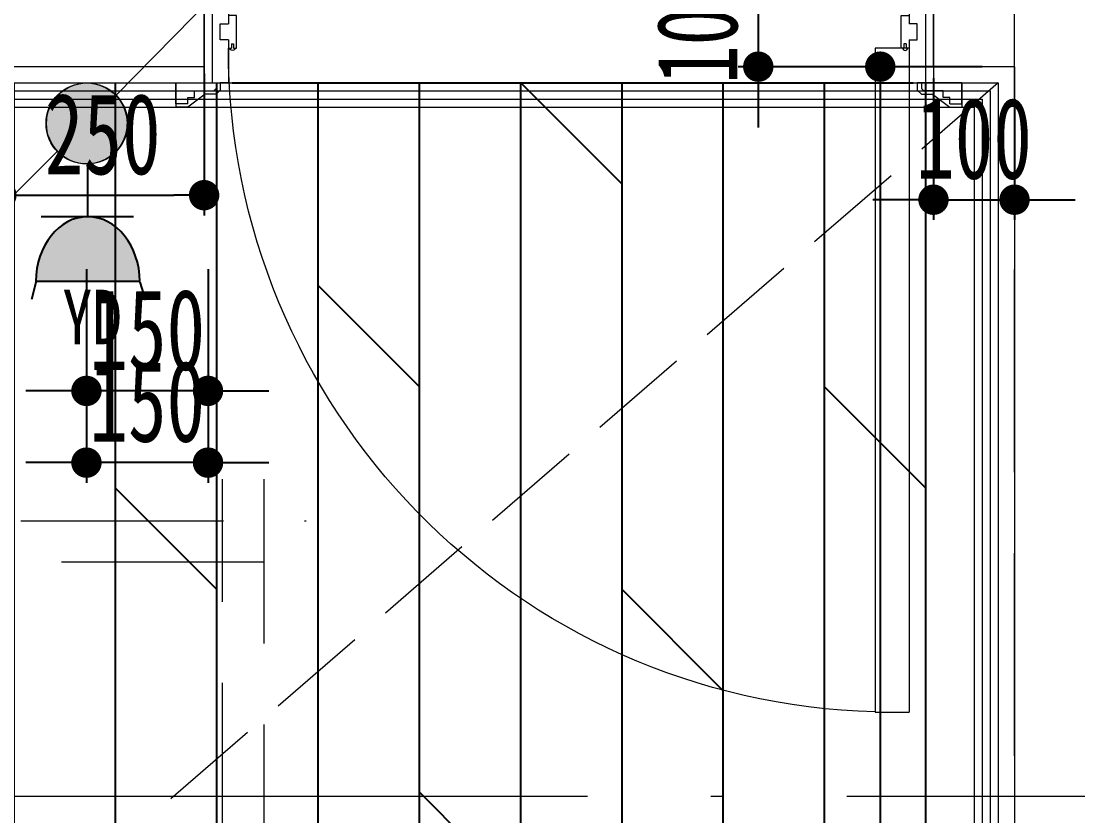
# Model space of a CAD drawing. Header units: millimetres. Extents: x 815519 to 890079, y 147095 to 251022.
# Drawn here: x 872216 to 873520, y 212393 to 213374 of the extents above; entities that cross this region are included whole.
import ezdxf

# ---------------------------------------------------------------- set-up
doc = ezdxf.new("R2010")
doc.units = ezdxf.units.MM
doc.header["$LTSCALE"] = 1000
for name, pattern in [('__DASH', [0.35, 0.25, -0.1]), ('DASH', [0.35, 0.25, -0.1]), ('DOTE', [61.468, 50.8, -5.08, 0.508, -5.08]), ('HIDDEN2', [0.1875, 0.125, -0.0625])]:
    doc.linetypes.add(name, pattern=pattern)
doc.layers.get('Defpoints').update_dxf_attribs({"color": 1})
for name, color, linetype in [('-02插座图层', 30, 'Continuous'), ('A-完成面尺寸标注', 53, 'Continuous'), ('EL-插座设备', 11, 'Continuous'), ('FC-地面分割', 142, 'Continuous'), ('FC-材料分缝', 8, 'Continuous')]:
    doc.layers.add(name, color=color, linetype=linetype)
for name, color, linetype, lineweight in [('EL-开关尺寸', 53, 'Continuous', 0), ('EL-开关设备', 140, 'Continuous', 0), ('EL-插座尺寸', 53, 'Continuous', 0), ('FC-门槛线', 8, 'Continuous', 0), ('FF-DOOR', 61, 'Continuous', 0), ('FF-活动家具', 33, 'Continuous', 0), ('L-梁', 91, 'DASH', 0), ('RC-天花灯具尺寸', 53, 'Continuous', 0), ('RC-天花造型', 40, 'Continuous', 0), ('S-WALL', 255, 'Continuous', 0), ('S-装饰完成线', 30, 'Continuous', 0), ('S-轴线', 149, 'DOTE', 0), ('S-门套', 141, 'Continuous', 0)]:
    doc.layers.add(name, color=color, linetype=linetype, lineweight=lineweight)
doc.styles.add('TH-STYLE1', font='', dxfattribs={"width": 0.7})
doc.styles.add('文字标注', font='')
doc.styles.get('TH-STYLE1').set_extended_font_data('STFangsong')
doc.styles.get('文字标注').set_extended_font_data('SimSun')
doc.dimstyles.new('[布局]1：50', dxfattribs={"dimtxt": 2, "dimasz": 0.75, "dimexe": 0.5, "dimexo": 0.8, "dimgap": 0.5, "dimtad": 1, "dimdec": 0, "dimlfac": 50, "dimrnd": 5, "dimdsep": 46, "dimtxsty": 'TH-STYLE1', "dimblk": 'DOT', "dimcen": 1, "dimdle": 0.5, "dimclrd": 53, "dimclre": 53, "dimclrt": 53, "dimadec": 0, "dimazin": 0, "dimtfac": 1, "dimtdec": 0, "dimtix": 1, "dimtmove": 2, "dimatfit": 3, "dimldrblk": 'HBA_DIMENSION_TICK-天华', "dimfxl": 3, "dimfxlon": 1, "dimarcsym": 0})
doc.dimstyles.new('TH-1：50', dxfattribs={"dimscale": 50, "dimtxt": 2, "dimasz": 0.75, "dimexe": 0.5, "dimexo": 0.8, "dimgap": 0.5, "dimtad": 1, "dimdec": 0, "dimrnd": 5, "dimdsep": 46, "dimtxsty": 'TH-STYLE1', "dimblk": 'DOT', "dimcen": 1, "dimdle": 0.5, "dimclrd": 53, "dimclre": 53, "dimclrt": 2, "dimadec": 0, "dimazin": 2, "dimtfac": 1, "dimtdec": 0, "dimtix": 1, "dimtmove": 2, "dimatfit": 3, "dimldrblk": 'HBA_DIMENSION_TICK-天华', "dimfxl": 3, "dimfxlon": 1, "dimarcsym": 0})
doc.dimstyles.new('TH-[布局]1：50', dxfattribs={"dimscale": 0, "dimtxt": 2, "dimasz": 0.75, "dimexe": 0.3, "dimexo": 0.8, "dimgap": 0.5, "dimtad": 1, "dimdec": 0, "dimrnd": 5, "dimdsep": 46, "dimtxsty": 'TH-STYLE1', "dimblk": 'DOT', "dimcen": 1, "dimdle": 0.5, "dimclrd": 53, "dimclre": 53, "dimclrt": 53, "dimadec": 0, "dimazin": 2, "dimtfac": 1, "dimtdec": 0, "dimtix": 1, "dimtmove": 2, "dimatfit": 3, "dimldrblk": 'HBA_DIMENSION_TICK-天华', "dimfxl": 3, "dimfxlon": 1, "dimarcsym": 0})

# ---------------------------------------------------------------- blocks, each defined once
blk = doc.blocks.new('A$C0F4F02FF')
at = {"layer": 'FF-活动家具', "linetype": 'DASH'}
for p, q in [((51.3, 2102.1, 0), (51.3, 0, 0)), ((102.6, 52.1, 0), (102.6, 2052.1, 0)), ((1551.3, 103.4, 0), (0, 103.4, 0)), ((1602.6, 52.1, 0), (0, 52.1, 0))]:
    blk.add_line(p, q, dxfattribs=at)
blk = doc.blocks.new('*U50')
at = {"layer": 'S-门套', "ltscale": 0.3}
for p, q in [((25, 300), (10, 300)), ((10, 270), (10, 300)), ((46.1, 284), (25, 300)), ((10, 296), (10, 270)), ((25, 296), (10, 296)), ((10, 270), (10, 296)), ((22.6, 296), (22.6, 296)), ((25, 296), (25, 288)), ((25, 288), (33, 288)), ((33, 288), (33, 280)), ((33, 280), (57, 280)), ((60, 284), (46.1, 284)), ((60, 277), (57, 280)), ((65, 279), (60, 284)), ((60, 270), (60, 277)), ((65, 270), (65, 279)), ((10, 270), (60, 270)), ((10, 270), (65, 270)), ((45, 130), (45, 270)), ((55, 130), (55, 270)), ((75, 270), (65, 270)), ((75, 217), (75, 270)), ((75, 227), (78.6, 227)), ((78.6, 222), (78.6, 227)), ((78.6, 222), (81.4, 222)), ((81.4, 227), (85, 227)), ((81.4, 222), (81.4, 227)), ((85, 227), (85, 187)), ((65, 217), (65, 197)), ((75, 217), (65, 217)), ((65, 197), (75, 197)), ((75, 130), (75, 197)), ((85, 187), (75, 187)), ((10, 130), (10, 100)), ((10, 130), (60, 130)), ((10, 104), (10, 130)), ((10, 130), (65, 130)), ((10, 130), (10, 104)), ((33, 112), (33, 120)), ((33, 120), (57, 120)), ((60, 123), (57, 120)), ((60, 130), (60, 123)), ((65, 121), (60, 116)), ((75, 130), (65, 130)), ((65, 130), (65, 121)), ((46.1, 116), (25, 100)), ((25, 104), (25, 112)), ((25, 112), (33, 112)), ((60, 116), (46.1, 116)), ((25, 104), (10, 104)), ((25, 100), (10, 100)), ((22.6, 104), (22.6, 104))]:
    blk.add_line(p, q, dxfattribs=at)
blk.add_arc((80, 227), 3, 0, 180, dxfattribs=at)
blk = doc.blocks.new('*U49')
at = {"layer": 'S-门套', "ltscale": 0.3}
for p, q in [((25, 300), (10, 300)), ((10, 270), (10, 300)), ((46.1, 284), (25, 300)), ((10, 296), (10, 270)), ((25, 296), (10, 296)), ((10, 270), (10, 296)), ((22.6, 296), (22.6, 296)), ((25, 296), (25, 288)), ((25, 288), (33, 288)), ((33, 288), (33, 280)), ((33, 280), (57, 280)), ((60, 284), (46.1, 284)), ((60, 277), (57, 280)), ((65, 279), (60, 284)), ((60, 270), (60, 277)), ((65, 270), (65, 279)), ((10, 270), (60, 270)), ((10, 270), (65, 270)), ((45, 130), (45, 270)), ((55, 130), (55, 270)), ((75, 270), (65, 270)), ((75, 217), (75, 270)), ((75, 227), (78.6, 227)), ((78.6, 222), (78.6, 227)), ((78.6, 222), (81.4, 222)), ((81.4, 227), (85, 227)), ((81.4, 222), (81.4, 227)), ((85, 227), (85, 187)), ((65, 217), (65, 197)), ((75, 217), (65, 217)), ((65, 197), (75, 197)), ((75, 130), (75, 197)), ((85, 187), (75, 187)), ((10, 130), (10, 100)), ((10, 130), (60, 130)), ((10, 104), (10, 130)), ((10, 130), (65, 130)), ((10, 130), (10, 104)), ((33, 112), (33, 120)), ((33, 120), (57, 120)), ((60, 123), (57, 120)), ((60, 130), (60, 123)), ((65, 121), (60, 116)), ((75, 130), (65, 130)), ((65, 130), (65, 121)), ((46.1, 116), (25, 100)), ((25, 104), (25, 112)), ((25, 112), (33, 112)), ((60, 116), (46.1, 116)), ((25, 104), (10, 104)), ((25, 100), (10, 100)), ((22.6, 104), (22.6, 104))]:
    blk.add_line(p, q, dxfattribs=at)
blk.add_arc((80, 227), 3, 0, 180, dxfattribs=at)
blk = doc.blocks.new('$DorLib2D$00000001')
for p, q in [((0.45, 0.975), (0.5, 0.975)), ((0.45, 0), (0.45, 0.975)), ((0.5, 0), (0.5, 0.975)), ((0.5, 0), (0.45, 0))]:
    blk.add_line(p, q)
at = {"lineweight": 13}
blk.add_arc((0.475, 0), 0.975, 91.4693, 180, dxfattribs=at)
blk = doc.blocks.new('wgwegwevberr')
at = {"layer": 'L-梁', "linetype": 'DASH'}
blk.add_line((848312.3, 139443.9), (848312.3, 145743.9), dxfattribs=at)
blk = doc.blocks.new('_Dot')
at = {"color": 33, "linetype": 'ByBlock', "lineweight": -2}
blk.add_line((-0.5, 0), (-1, 0), dxfattribs=at)
at = {"color": 33, "linetype": 'ByBlock', "const_width": 0.5}
blk.add_lwpolyline([(-0.25, 0, 1), (0.25, 0, 1)], format="xyb", close=True, dxfattribs=at)
blk = doc.blocks.new('*D1051')
at = {"layer": 'Defpoints', "color": 0, "ltscale": 0.5, "transparency": 16777216}
for p in [(872446.6, 213317.5, 6.9), (872296.6, 213308.4, 6.9), (872296.6, 212917.6)]:
    blk.add_point(p, dxfattribs=at)
at = {"layer": 'EL-开关尺寸', "color": 53, "lineweight": -2, "ltscale": 0.5, "transparency": 16777216}
for p, q in [((872296.6, 213067.6), (872296.6, 212902.6)), ((872446.6, 213067.6), (872446.6, 212902.6)), ((872259.1, 212917.6), (872221.6, 212917.6)), ((872446.6, 212917.6), (872296.6, 212917.6)), ((872484.1, 212917.6), (872521.6, 212917.6))]:
    blk.add_line(p, q, dxfattribs=at)
at = {"layer": 'EL-开关尺寸', "color": 53, "lineweight": -2, "ltscale": 0.5, "transparency": 16777216, "xscale": 37.49999999999999, "yscale": 37.49999999999999, "zscale": 37.49999999999999}
blk.add_blockref('_Dot', (872296.6, 212917.6), dxfattribs=at)
at = {"layer": 'EL-开关尺寸', "color": 53, "lineweight": -2, "ltscale": 0.5, "transparency": 16777216, "xscale": 37.49999999999999, "yscale": 37.49999999999999, "zscale": 37.49999999999999, "rotation": 180}
blk.add_blockref('_Dot', (872446.6, 212917.6), dxfattribs=at)
at = {"layer": 'EL-开关尺寸', "color": 53, "ltscale": 0.5, "transparency": 16777216, "insert": (872371.6, 212992.6), "char_height": 100, "attachment_point": 5, "style": 'TH-STYLE1'}
blk.add_mtext('150', dxfattribs=at)
blk = doc.blocks.new('HBA_DIMENSION_TICK-天华')
at = {"color": 50, "linetype": 'ByBlock'}
for points in [[(-72.714, 62.307), (-54.906, 79.963), (-12, -0.037), (0, 0)], [(-72.714, -62.307), (-54.906, -79.963), (-12, 0.037), (0, 0)]]:
    blk.add_solid(points, dxfattribs=at)
blk = doc.blocks.new('*D1078')
at = {"layer": 'Defpoints', "color": 0, "transparency": 16777216}
for p in [(872296.6, 213297.5), (872446.6, 213297.5), (872296.6, 212829.1)]:
    blk.add_point(p, dxfattribs=at)
at = {"layer": 'EL-插座尺寸', "color": 53, "lineweight": -2, "transparency": 16777216}
for p, q in [((872296.6, 212979.1), (872296.6, 212804.1)), ((872446.6, 212979.1), (872446.6, 212804.1)), ((872259.1, 212829.1), (872221.6, 212829.1)), ((872446.6, 212829.1), (872296.6, 212829.1)), ((872484.1, 212829.1), (872521.6, 212829.1))]:
    blk.add_line(p, q, dxfattribs=at)
at = {"layer": 'EL-插座尺寸', "color": 53, "lineweight": -2, "transparency": 16777216, "xscale": 37.5, "yscale": 37.5, "zscale": 37.5}
blk.add_blockref('_Dot', (872296.6, 212829.1), dxfattribs=at)
at = {"layer": 'EL-插座尺寸', "color": 53, "lineweight": -2, "transparency": 16777216, "xscale": 37.5, "yscale": 37.5, "zscale": 37.5, "rotation": 180}
blk.add_blockref('_Dot', (872446.6, 212829.1), dxfattribs=at)
at = {"layer": 'EL-插座尺寸', "color": 2, "transparency": 16777216, "insert": (872371.6, 212904.1), "char_height": 100, "attachment_point": 5, "style": 'TH-STYLE1'}
blk.add_mtext('150', dxfattribs=at)
blk = doc.blocks.new('*U551')
at = {"ltscale": 0.3}
h = blk.add_hatch(color=256, dxfattribs=at)
h.dxf.hatch_style = 1
edge = h.paths.add_edge_path()
edge.add_arc((0, 0), 50, 0, 360)
for p, q in [((195.9, 194.1), (136.6, 253.4)), ((36.2, 34.5), (195.9, 194.1))]:
    blk.add_line(p, q, dxfattribs=at)
blk.add_circle((0, 0), 50, dxfattribs=at)
blk = doc.blocks.new('*D1139')
at = {"layer": 'A-完成面尺寸标注', "color": 53, "lineweight": -2, "ltscale": 0.5, "transparency": 16777216}
for p, q in [((873125.6, 213455), (873125.6, 213492.5)), ((873275.5, 213417.5), (873100.6, 213417.5)), ((873125.6, 213417.5), (873125.6, 213317.5)), ((873275.5, 213317.5), (873100.6, 213317.5)), ((873125.6, 213280), (873125.6, 213242.5))]:
    blk.add_line(p, q, dxfattribs=at)
at = {"layer": 'Defpoints', "color": 0, "ltscale": 0.5, "transparency": 16777216}
for p in [(873341.8, 213417.5, 6.9), (873125.6, 213317.5), (873341.8, 213317.5, 6.9)]:
    blk.add_point(p, dxfattribs=at)
at = {"layer": 'A-完成面尺寸标注', "color": 53, "lineweight": -2, "ltscale": 0.5, "transparency": 16777216, "xscale": 37.49999999999999, "yscale": 37.49999999999999, "zscale": 37.49999999999999}
for p, rotation in [((873125.6, 213417.5), 270), ((873125.6, 213317.5), 90)]:
    blk.add_blockref('_Dot', p, dxfattribs=dict(at, rotation=rotation))
at = {"layer": 'A-完成面尺寸标注', "color": 53, "ltscale": 0.5, "transparency": 16777216, "insert": (873050.6, 213367.5), "char_height": 100, "attachment_point": 5, "rotation": 90, "style": 'TH-STYLE1'}
blk.add_mtext('100', dxfattribs=at)
blk = doc.blocks.new('*D1140')
at = {"layer": 'A-完成面尺寸标注', "color": 53, "lineweight": -2, "ltscale": 0.5, "transparency": 16777216}
for p, q in [((873341.8, 213303.4), (873341.8, 213128.4)), ((873441.8, 213277.5), (873441.8, 213128.4)), ((873304.3, 213153.4), (873266.8, 213153.4)), ((873341.8, 213153.4), (873441.8, 213153.4)), ((873479.3, 213153.4), (873516.8, 213153.4))]:
    blk.add_line(p, q, dxfattribs=at)
at = {"layer": 'Defpoints', "color": 0, "ltscale": 0.5, "transparency": 16777216}
for p in [(873341.8, 213367.5, 6.9), (873441.8, 213317.5, 6.9), (873441.8, 213153.4)]:
    blk.add_point(p, dxfattribs=at)
at = {"layer": 'A-完成面尺寸标注', "color": 53, "lineweight": -2, "ltscale": 0.5, "transparency": 16777216, "xscale": 37.49999999999999, "yscale": 37.49999999999999, "zscale": 37.49999999999999}
blk.add_blockref('_Dot', (873341.8, 213153.4), dxfattribs=at)
at = {"layer": 'A-完成面尺寸标注', "color": 53, "lineweight": -2, "ltscale": 0.5, "transparency": 16777216, "xscale": 37.49999999999999, "yscale": 37.49999999999999, "zscale": 37.49999999999999, "rotation": 180}
blk.add_blockref('_Dot', (873441.8, 213153.4), dxfattribs=at)
at = {"layer": 'A-完成面尺寸标注', "color": 53, "ltscale": 0.5, "transparency": 16777216, "insert": (873391.8, 213228.4), "char_height": 100, "attachment_point": 5, "style": 'TH-STYLE1'}
blk.add_mtext('100', dxfattribs=at)
blk = doc.blocks.new('*D1141')
at = {"layer": 'A-完成面尺寸标注', "color": 53, "lineweight": -2, "ltscale": 0.5, "transparency": 16777216}
for p, q in [((873401.9, 213317.5), (873251.1, 213317.5)), ((873276.1, 213280), (873276.1, 209955)), ((873401.9, 209917.5), (873251.1, 209917.5))]:
    blk.add_line(p, q, dxfattribs=at)
at = {"layer": 'Defpoints', "color": 0, "ltscale": 0.5, "transparency": 16777216}
for p in [(873441.8, 213317.5, 6.9), (873276.1, 209917.5), (873441.8, 209917.5, 6.9)]:
    blk.add_point(p, dxfattribs=at)
at = {"layer": 'A-完成面尺寸标注', "color": 53, "lineweight": -2, "ltscale": 0.5, "transparency": 16777216, "xscale": 37.49999999999999, "yscale": 37.49999999999999, "zscale": 37.49999999999999}
for p, rotation in [((873276.1, 213317.5), 90), ((873276.1, 209917.5), 270)]:
    blk.add_blockref('_Dot', p, dxfattribs=dict(at, rotation=rotation))
at = {"layer": 'A-完成面尺寸标注', "color": 53, "ltscale": 0.5, "transparency": 16777216, "insert": (873201.1, 211617.5), "char_height": 100, "attachment_point": 5, "rotation": 90, "style": 'TH-STYLE1'}
blk.add_mtext('3400', dxfattribs=at)
blk = doc.blocks.new('*D1150')
at = {"layer": 'A-完成面尺寸标注', "color": 53, "lineweight": -2, "ltscale": 0.5, "transparency": 16777216}
for p, q in [((872441.8, 213308.9), (872441.8, 213134)), ((872191.6, 213277.5), (872191.6, 213134)), ((872229.1, 213159), (872404.3, 213159))]:
    blk.add_line(p, q, dxfattribs=at)
at = {"layer": 'Defpoints', "color": 0, "ltscale": 0.5, "transparency": 16777216}
for p in [(872441.8, 213367.5, 6.9), (872191.6, 213317.5, 6.9), (872441.8, 213159)]:
    blk.add_point(p, dxfattribs=at)
at = {"layer": 'A-完成面尺寸标注', "color": 53, "lineweight": -2, "ltscale": 0.5, "transparency": 16777216, "xscale": 37.49999999999999, "yscale": 37.49999999999999, "zscale": 37.49999999999999, "rotation": 180}
blk.add_blockref('_Dot', (872191.6, 213159), dxfattribs=at)
at = {"layer": 'A-完成面尺寸标注', "color": 53, "lineweight": -2, "ltscale": 0.5, "transparency": 16777216, "xscale": 37.49999999999999, "yscale": 37.49999999999999, "zscale": 37.49999999999999}
blk.add_blockref('_Dot', (872441.8, 213159), dxfattribs=at)
at = {"layer": 'A-完成面尺寸标注', "color": 53, "ltscale": 0.5, "transparency": 16777216, "insert": (872316.7, 213234), "char_height": 100, "attachment_point": 5, "style": 'TH-STYLE1'}
blk.add_mtext('250', dxfattribs=at)
blk = doc.blocks.new('A$C0F24531A')
at = {"layer": 'EL-插座设备'}
blk.add_hatch(color=11, dxfattribs=at).paths.add_polyline_path([(-2.977, 5.372, 0.998307), (2.976, 5.372)])
at = {"layer": 'EL-插座设备', "color": 11}
for p, q in [((-2.977, 5.397), (-3.309, 6.215)), ((2.976, 5.406), (3.223, 6.198)), ((-2.977, 5.372), (2.976, 5.372)), ((2.976, 5.372), (2.976, 5.406)), ((2.672, 2.391), (-2.628, 2.391)), ((0, 2.401), (0, 0))]:
    blk.add_line(p, q, dxfattribs=at)
blk.add_arc((-0.001, 5.377), 2.976, 180.0968, 359.9027, dxfattribs=at)
blk = doc.blocks.new('A$C43BA3555')
at = {"layer": 'EL-插座设备', "color": 11, "xscale": 42.42424242361449, "yscale": 42.42424242361449, "zscale": 42.42424242361449, "rotation": 180}
blk.add_blockref('A$C0F24531A', (0, 0), dxfattribs=at)
at = {"layer": 'EL-插座设备', "color": 11, "style": '文字标注'}
blk.add_attdef('F', (-32.4, -348.7), '', height=106.1, dxfattribs=at)

msp = doc.modelspace()

# ---------------------------------------------------------------- hatches: boundary and pattern name
at = {"layer": 'FC-材料分缝', "ltscale": 0.5}
h = msp.add_hatch(dxfattribs=at)
h.set_pattern_fill('DOLMIT', color=250, scale=500, angle=90, style=0, double=1)
h.set_pattern_definition([(90, (848332.29, 213297.52), (-125, 8e-15), []), (135, (848332.3, 213297.52), (-250, -250), [176.777, -353.5534])])
h.paths.add_polyline_path([(873421.8, 213297.5), (873421.8, 209937.5), (873091.8, 209937.5), (873091.8, 209952.5), (873086.8, 209957.5), (871596.8, 209957.5), (871591.8, 209952.5), (871591.8, 209937.5), (871261.8, 209937.5), (871261.8, 210737.5), (870461.8, 210737.5), (870461.8, 213897.5), (872171.6, 213897.5), (872171.6, 213297.5)])

# ---------------------------------------------------------------- linework, layer by layer
at = {"layer": 'FC-地面分割', "color": 142, "ltscale": 0.5}
msp.add_line((872476.6, 213297.5), (873316.6, 213297.5), dxfattribs=at)
at = {"layer": 'FC-门槛线', "ltscale": 0.5}
msp.add_lwpolyline([(872441.8, 213297.5), (873341.8, 213297.5)], dxfattribs=at)
at = {"layer": 'RC-天花灯具尺寸', "color": 250, "linetype": '__DASH', "ltscale": 0.5}
msp.add_line((873421.8, 213297.5), (870461.8, 210737.5), dxfattribs=at)
at = {"layer": 'RC-天花造型', "ltscale": 0.5}
msp.add_lwpolyline([(873421.8, 210737.5), (870461.8, 210737.5), (870461.8, 213297.5), (873421.8, 213297.5)], close=True, dxfattribs=at)
at = {"layer": 'RC-天花造型', "color": 250, "ltscale": 0.5}
for points in [[(873411.8, 210747.5), (870471.8, 210747.5), (870471.8, 213287.5), (873411.8, 213287.5)], [(873401.8, 210757.5), (870481.8, 210757.5), (870481.8, 213277.5), (873401.8, 213277.5)]]:
    msp.add_lwpolyline(points, close=True, dxfattribs=at)
at = {"layer": 'RC-天花造型', "color": 8, "ltscale": 0.5}
msp.add_lwpolyline([(873391.8, 210767.5), (870491.8, 210767.5), (870491.8, 213267.5), (873391.8, 213267.5)], close=True, dxfattribs=at)
at = {"layer": 'S-WALL'}
for p, q in [((872441.8, 213417.5), (872441.8, 213317.5)), ((873341.8, 213317.5), (873341.8, 213417.5)), ((872441.8, 213317.5), (872191.6, 213317.5)), ((873441.8, 213317.5), (873341.8, 213317.5)), ((873441.8, 213317.5), (873441.8, 209917.5))]:
    msp.add_line(p, q, dxfattribs=at)
at = {"layer": 'S-装饰完成线'}
for points in [[(871611.8, 209850.9), (871611.8, 209937.5), (871261.8, 209937.5), (871261.8, 210737.5), (870461.8, 210737.5), (870461.8, 213897.5), (872171.6, 213897.5), (872171.6, 213297.5), (872441.8, 213297.5), (872441.8, 213437.5), (872411.6, 213437.5), (872411.6, 214497.5), (872441.8, 214497.5), (872441.8, 214637.5), (872171.6, 214637.5), (872171.6, 214037.5), (870461.8, 214037.5), (870461.8, 216997.5), (871361.8, 216997.5), (871361.8, 217084.2)], [(873741.8, 213437.5), (873341.8, 213437.5), (873341.8, 213297.5), (873421.8, 213297.5), (873421.8, 209937.5), (873071.8, 209937.5), (873071.8, 209850.9)]]:
    msp.add_lwpolyline(points, dxfattribs=at)
at = {"layer": 'S-轴线', "linetype": 'DOTE', "ltscale": 0.03}
msp.add_line((880290.9, 212417.5), (868795, 212417.5), dxfattribs=at)

# ---------------------------------------------------------------- block references
at = {"layer": 'EL-开关设备'}
for p, rotation in [((872297.3, 213247.5), 0.5674500671668747), ((872296.7, 213247.5), 180)]:
    msp.add_blockref('*U551', p, dxfattribs=dict(at, rotation=rotation))
at = {"layer": 'EL-插座设备'}
ref = msp.add_blockref('A$C43BA3555', (872298.2, 213197.1), dxfattribs=dict(at, xscale=0.508, yscale=0.635, zscale=0.508))
ref.add_attrib('F', 'YD', (872267, 212975), dxfattribs={"layer": '-02插座图层', "color": 11, "height": 67.35, "style": '文字标注', "width": 0.8})
at = {"layer": 'FF-DOOR', "color": 8, "linetype": 'HIDDEN2', "ltscale": 50, "xscale": -840, "yscale": 840, "zscale": -900, "rotation": 180}
msp.add_blockref('$DorLib2D$00000001', (872891.8, 213340.5), dxfattribs=at)
at = {"layer": 'FF-活动家具', "linetype": 'DASH', "xscale": -1, "rotation": 90}
msp.add_blockref('A$C0F4F02FF', (872567.8, 212808.8, 0), dxfattribs=at)
at = {"layer": 'L-梁', "color": 7, "xscale": -1}
msp.add_blockref('wgwegwevberr', (1721754.1, 71273.6), dxfattribs=at)
at = {"layer": 'S-门套', "ltscale": 0.3, "xscale": -1, "rotation": 180}
msp.add_blockref('*U50', (872396.8, 213567.5), dxfattribs=at)
at = {"layer": 'S-门套', "ltscale": 0.3, "rotation": 180}
msp.add_blockref('*U49', (873386.8, 213567.5), dxfattribs=at)

# ---------------------------------------------------------------- dimensions: what is measured, and where the dimension line sits
at = {"layer": 'A-完成面尺寸标注', "ltscale": 0.5}
for base, p1, p2, angle, picture, middle in [((873125.6, 213317.5, -6.9), (873341.8, 213417.5), (873341.8, 213317.5), 90, '*D1139', (873050.6, 213367.5, -6.9)), ((872441.8, 213159, -6.9), (872191.6, 213317.5), (872441.8, 213367.5), 180, '*D1150', (872316.7, 213234, -6.9)), ((873441.8, 213153.4, -6.9), (873341.8, 213367.5), (873441.8, 213317.5), 180, '*D1140', (873391.8, 213228.4, -6.9)), ((873276.1, 209917.5, -6.9), (873441.8, 213317.5), (873441.8, 209917.5), 90, '*D1141', (873201.1, 211617.5, -6.9))]:
    dim = msp.add_linear_dim(base=base, p1=p1, p2=p2, angle=angle, dimstyle='[布局]1：50', override={"dimscale": 50, "dimlfac": 1}, dxfattribs=at)
    dim.commit()
    dim.dimension.update_dxf_attribs({"geometry": picture, "text_midpoint": middle})
at = {"layer": 'EL-开关尺寸', "ltscale": 0.5}
dim = msp.add_linear_dim(base=(872296.6, 212917.6, -6.9), p1=(872446.6, 213317.5), p2=(872296.6, 213308.4), angle=180, dimstyle='TH-[布局]1：50', override={"dimscale": 50, "dimfxl": 3}, dxfattribs=at)
dim.commit()
dim.dimension.update_dxf_attribs({"geometry": '*D1051', "text_midpoint": (872371.6, 212992.6, -6.9)})
at = {"layer": 'EL-插座尺寸'}
dim = msp.add_linear_dim(base=(872296.6, 212829.1), p1=(872446.6, 213297.5), p2=(872296.6, 213297.5), angle=180, dimstyle='TH-1：50', dxfattribs=at)
dim.commit()
dim.dimension.update_dxf_attribs({"geometry": '*D1078', "text_midpoint": (872371.6, 212904.1)})

doc.saveas('drawing.dxf')
